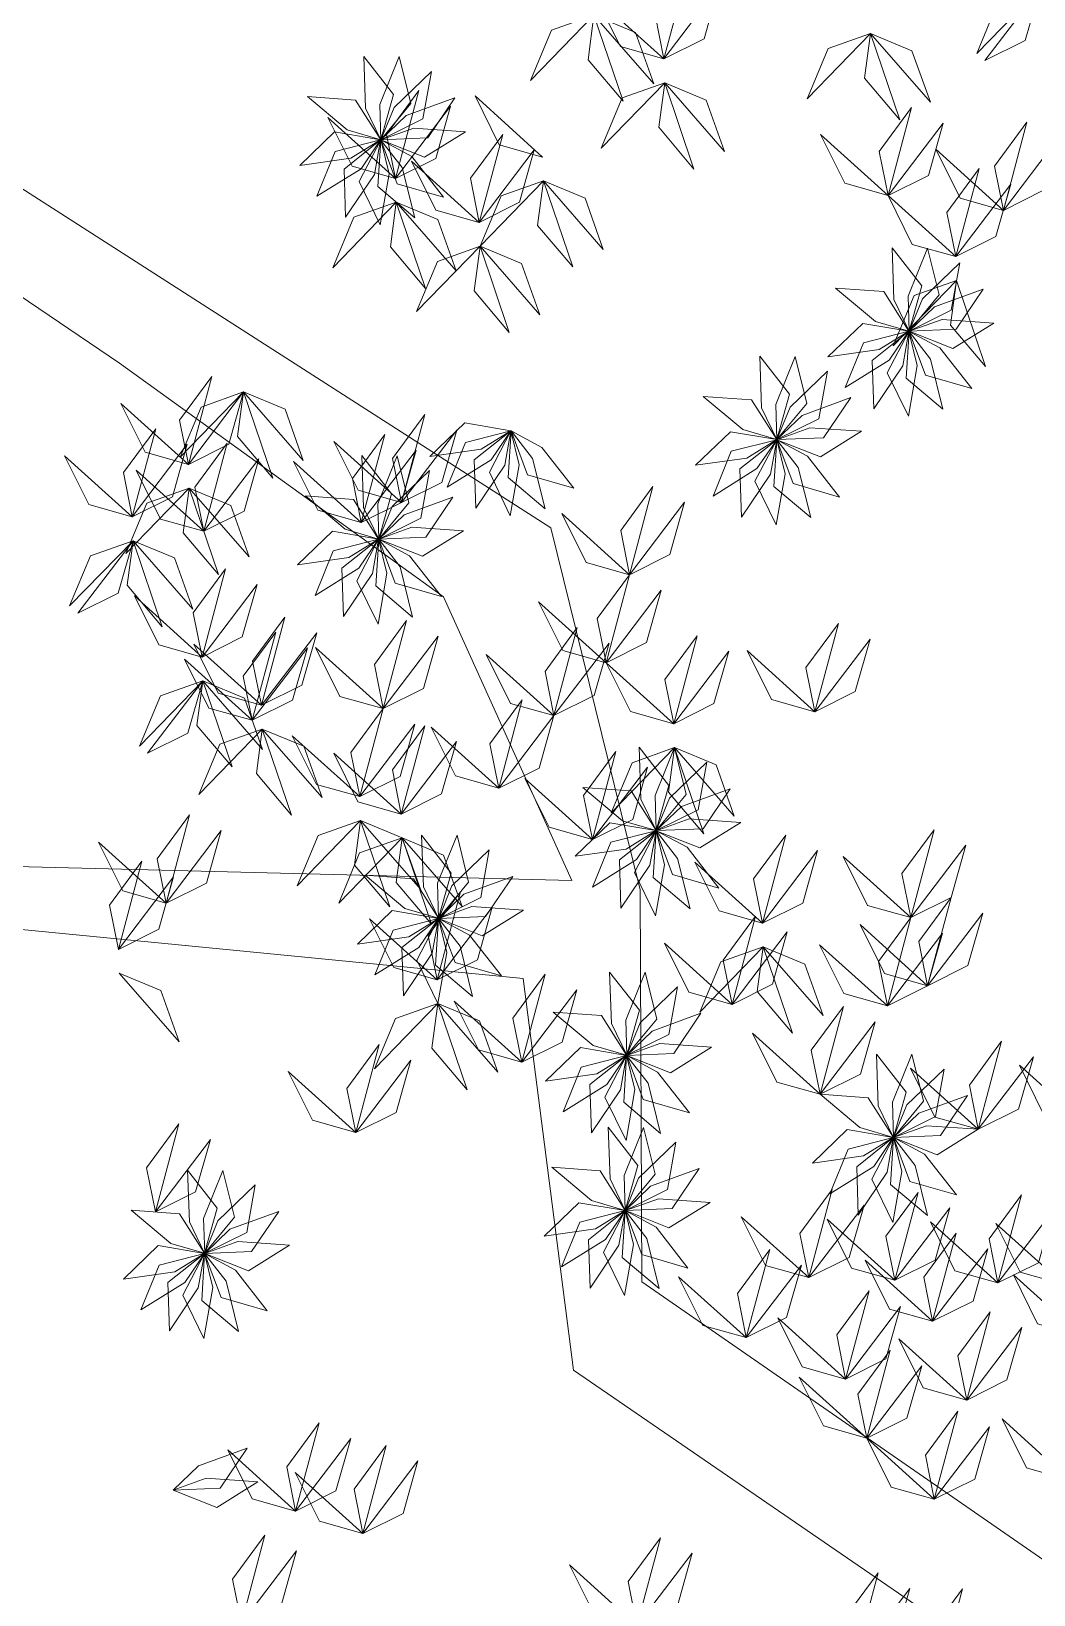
# Model space of a CAD drawing. Header units: inches. Extents: x 15 to 22798, y 21 to 21519.
# Drawn here: x 14639.1 to 14705.1, y 12445.9 to 12548.8 of the extents above; entities that cross this region are included whole.
import ezdxf

# ---------------------------------------------------------------- set-up
doc = ezdxf.new("R2010")
doc.units = ezdxf.units.IN
doc.header["$MEASUREMENT"] = 0
doc.layers.add('ARREDAMENTO', color=8, linetype='Continuous', lineweight=13)

msp = doc.modelspace()

# ---------------------------------------------------------------- linework, layer by layer
at = {"layer": 'ARREDAMENTO', "linetype": 'Continuous', "lineweight": 0}
for points in [[(14782.02, 12582.97), (14788.66, 12531.41), (14777.93, 12470.76), (14760.03, 12431.36), (14720.03, 12438.3), (14679.3, 12466.51), (14679.2, 12492.3), (14673.31, 12516.14), (14618.37, 12551.39)], [(14618.39, 12544.94), (14644.9, 12526.99), (14666.23, 12511.6), (14674.69, 12492.93), (14630.19, 12494.05)], [(14626.98, 12490.81), (14671.49, 12486.47), (14674.81, 12460.69), (14716.83, 12431.84), (14736.85, 12423.53), (14745.88, 12422.28), (14748.48, 12417.77), (14747.85, 12413.26), (14742.72, 12406.15), (14714.46, 12378.31)]]:
    msp.add_lwpolyline(points, dxfattribs=at)
at = {"layer": 'ARREDAMENTO', "lineweight": 0}
for points in [[(14680.75, 12547.02), (14680.17, 12549.93), (14682.3, 12552.82), (14680.75, 12547.02)], [(14680.75, 12547.02), (14683.41, 12548.34), (14684.38, 12551.8), (14680.75, 12547.02)], [(14705.52, 12551.68), (14702.73, 12550.69), (14701.35, 12547.38), (14705.52, 12551.68)], [(14701.89, 12546.91), (14704.54, 12548.23), (14705.52, 12551.68), (14701.89, 12546.91)], [(14680.75, 12547.02), (14677.9, 12547.83), (14676.3, 12551.04), (14680.75, 12547.02)], [(14676.15, 12549.91), (14673.36, 12548.92), (14671.97, 12545.6), (14676.15, 12549.91)], [(14676.15, 12549.91), (14675.76, 12546.97), (14678.07, 12544.23), (14676.15, 12549.91)], [(14676.15, 12549.91), (14678.88, 12548.77), (14680.09, 12545.39), (14676.15, 12549.91)], [(14694.36, 12548.7), (14691.56, 12547.7), (14690.18, 12544.39), (14694.36, 12548.7)], [(14694.36, 12548.7), (14693.97, 12545.76), (14696.28, 12543.02), (14694.36, 12548.7)], [(14694.36, 12548.7), (14697.09, 12547.55), (14698.3, 12544.17), (14694.36, 12548.7)], [(14660.99, 12547.19), (14661.11, 12543.78), (14662.11, 12541.7), (14662.94, 12544.67), (14660.99, 12547.19)], [(14663.32, 12547.17), (14662.04, 12544.01), (14662.12, 12541.7), (14664.08, 12544.08), (14663.32, 12547.17)], [(14665.44, 12546.2), (14662.99, 12543.83), (14662.12, 12541.7), (14664.88, 12543.07), (14665.44, 12546.2)], [(14657.28, 12544.54), (14659.89, 12542.34), (14662.11, 12541.7), (14660.45, 12544.31), (14657.28, 12544.54)], [(14663.08, 12539.15), (14662.49, 12542.05), (14664.62, 12544.94), (14663.08, 12539.15)], [(14672.77, 12540.56), (14669.91, 12541.37), (14668.32, 12544.58), (14672.77, 12540.56)], [(14680.81, 12545.45), (14678.01, 12544.46), (14676.63, 12541.15), (14680.81, 12545.45)], [(14680.81, 12545.45), (14680.42, 12542.52), (14682.73, 12539.77), (14680.81, 12545.45)], [(14680.81, 12545.45), (14683.54, 12544.31), (14684.75, 12540.93), (14680.81, 12545.45)], [(14666.99, 12544.46), (14663.78, 12543.29), (14662.12, 12541.69), (14665.2, 12541.82), (14666.99, 12544.46)], [(14663.08, 12539.15), (14665.73, 12540.47), (14666.71, 12543.92), (14663.08, 12539.15)], [(14695.51, 12538.02), (14694.93, 12540.93), (14697.06, 12543.82), (14695.51, 12538.02)], [(14663.08, 12539.15), (14660.23, 12539.95), (14658.63, 12543.17), (14663.08, 12539.15)], [(14667.69, 12542.23), (14664.29, 12542.47), (14662.12, 12541.69), (14664.99, 12540.55), (14667.69, 12542.23)], [(14695.51, 12538.02), (14698.17, 12539.34), (14699.15, 12542.8), (14695.51, 12538.02)], [(14703.11, 12537.05), (14702.52, 12539.96), (14704.65, 12542.85), (14703.11, 12537.05)], [(14656.77, 12540.01), (14660.14, 12540.48), (14662.1, 12541.7), (14659.06, 12542.21), (14656.77, 12540.01)], [(14657.91, 12537.98), (14660.81, 12539.78), (14662.1, 12541.69), (14659.11, 12540.92), (14657.91, 12537.98)], [(14659.79, 12536.59), (14661.69, 12539.42), (14662.1, 12541.69), (14659.69, 12539.77), (14659.79, 12536.59)], [(14662.06, 12536.09), (14662.66, 12539.45), (14662.11, 12541.69), (14660.68, 12538.95), (14662.06, 12536.09)], [(14664.35, 12536.56), (14663.52, 12539.86), (14662.11, 12541.68), (14661.92, 12538.61), (14664.35, 12536.56)], [(14666.24, 12537.91), (14664.15, 12540.6), (14662.11, 12541.69), (14663.19, 12538.79), (14666.24, 12537.91)], [(14668.59, 12536.26), (14668.01, 12539.16), (14670.14, 12542.05), (14668.59, 12536.26)], [(14695.51, 12538.02), (14692.66, 12538.83), (14691.06, 12542.04), (14695.51, 12538.02)], [(14703.11, 12537.05), (14705.76, 12538.37), (14706.74, 12541.82), (14703.11, 12537.05)], [(14668.59, 12536.26), (14671.25, 12537.58), (14672.22, 12541.03), (14668.59, 12536.26)], [(14703.11, 12537.05), (14700.26, 12537.86), (14698.66, 12541.07), (14703.11, 12537.05)], [(14668.59, 12536.26), (14665.74, 12537.06), (14664.14, 12540.28), (14668.59, 12536.26)], [(14699.97, 12534), (14699.38, 12536.91), (14701.51, 12539.8), (14699.97, 12534)], [(14672.82, 12539), (14670.03, 12538), (14668.65, 12534.69), (14672.82, 12539)], [(14672.82, 12539), (14672.43, 12536.06), (14674.75, 12533.32), (14672.82, 12539)], [(14672.82, 12539), (14675.56, 12537.86), (14676.76, 12534.48), (14672.82, 12539)], [(14699.97, 12534), (14702.62, 12535.32), (14703.6, 12538.78), (14699.97, 12534)], [(14663.13, 12537.58), (14660.34, 12536.59), (14658.96, 12533.27), (14663.13, 12537.58)], [(14663.13, 12537.58), (14662.74, 12534.64), (14665.06, 12531.9), (14663.13, 12537.58)], [(14663.13, 12537.58), (14665.87, 12536.44), (14667.07, 12533.06), (14663.13, 12537.58)], [(14699.97, 12534), (14697.11, 12534.81), (14695.51, 12538.02), (14699.97, 12534)], [(14668.65, 12534.69), (14665.85, 12533.69), (14664.47, 12530.38), (14668.65, 12534.69)], [(14668.65, 12534.69), (14668.26, 12531.75), (14670.57, 12529.01), (14668.65, 12534.69)], [(14668.65, 12534.69), (14671.38, 12533.55), (14672.59, 12530.17), (14668.65, 12534.69)], [(14695.78, 12534.58), (14695.89, 12531.18), (14696.9, 12529.1), (14697.73, 12532.07), (14695.78, 12534.58)], [(14698.11, 12534.57), (14696.83, 12531.41), (14696.9, 12529.1), (14698.87, 12531.48), (14698.11, 12534.57)], [(14700.23, 12533.6), (14697.78, 12531.23), (14696.9, 12529.1), (14699.67, 12530.47), (14700.23, 12533.6)], [(14700.02, 12532.44), (14697.23, 12531.44), (14695.84, 12528.13), (14700.02, 12532.44)], [(14700.02, 12532.44), (14699.63, 12529.5), (14701.94, 12526.76), (14700.02, 12532.44)], [(14692.06, 12531.93), (14694.68, 12529.74), (14696.89, 12529.1), (14695.24, 12531.7), (14692.06, 12531.93)], [(14701.77, 12531.86), (14698.57, 12530.69), (14696.9, 12529.09), (14699.99, 12529.22), (14701.77, 12531.86)], [(14691.55, 12527.4), (14694.93, 12527.88), (14696.89, 12529.09), (14693.85, 12529.61), (14691.55, 12527.4)], [(14692.7, 12525.38), (14695.59, 12527.18), (14696.89, 12529.09), (14693.9, 12528.32), (14692.7, 12525.38)], [(14694.57, 12523.99), (14696.48, 12526.82), (14696.89, 12529.09), (14694.47, 12527.17), (14694.57, 12523.99)], [(14696.85, 12523.49), (14697.44, 12526.84), (14696.89, 12529.08), (14695.46, 12526.35), (14696.85, 12523.49)], [(14699.13, 12523.95), (14698.31, 12527.26), (14696.9, 12529.08), (14696.7, 12526.01), (14699.13, 12523.95)], [(14702.47, 12529.63), (14699.07, 12529.87), (14696.9, 12529.09), (14699.77, 12527.95), (14702.47, 12529.63)], [(14701.03, 12525.31), (14698.93, 12527.99), (14696.9, 12529.08), (14697.97, 12526.19), (14701.03, 12525.31)], [(14687.06, 12527.45), (14687.18, 12524.04), (14688.19, 12521.96), (14689.02, 12524.94), (14687.06, 12527.45)], [(14689.39, 12527.43), (14688.12, 12524.27), (14688.19, 12521.96), (14690.16, 12524.34), (14689.39, 12527.43)], [(14649.44, 12520.32), (14648.86, 12523.23), (14650.98, 12526.12), (14649.44, 12520.32)], [(14691.52, 12526.46), (14689.06, 12524.1), (14688.19, 12521.96), (14690.96, 12523.33), (14691.52, 12526.46)], [(14653.07, 12525.1), (14650.28, 12524.1), (14648.9, 12520.79), (14653.07, 12525.1)], [(14649.44, 12520.32), (14652.1, 12521.65), (14653.07, 12525.1), (14649.44, 12520.32)], [(14653.07, 12525.1), (14652.68, 12522.16), (14655, 12519.42), (14653.07, 12525.1)], [(14653.07, 12525.1), (14655.81, 12523.96), (14657.01, 12520.58), (14653.07, 12525.1)], [(14649.44, 12520.32), (14646.59, 12521.13), (14644.99, 12524.34), (14649.44, 12520.32)], [(14683.35, 12524.8), (14685.96, 12522.61), (14688.18, 12521.96), (14686.53, 12524.57), (14683.35, 12524.8)], [(14693.06, 12524.72), (14689.86, 12523.55), (14688.19, 12521.96), (14691.27, 12522.08), (14693.06, 12524.72)], [(14663.48, 12517.81), (14662.89, 12520.72), (14665.02, 12523.61), (14663.48, 12517.81)], [(14665.34, 12520.85), (14668.72, 12521.33), (14670.68, 12522.54), (14667.64, 12523.06), (14665.34, 12520.85)], [(14645.74, 12516.87), (14645.16, 12519.78), (14647.29, 12522.67), (14645.74, 12516.87)], [(14663.48, 12517.81), (14660.62, 12518.62), (14659.03, 12521.83), (14663.48, 12517.81)], [(14660.82, 12516.49), (14660.24, 12519.4), (14662.37, 12522.29), (14660.82, 12516.49)], [(14663.48, 12517.81), (14666.13, 12519.13), (14667.11, 12522.58), (14663.48, 12517.81)], [(14666.49, 12518.83), (14669.38, 12520.63), (14670.68, 12522.54), (14667.69, 12521.77), (14666.49, 12518.83)], [(14668.37, 12517.44), (14670.27, 12520.27), (14670.68, 12522.54), (14668.26, 12520.62), (14668.37, 12517.44)], [(14670.64, 12516.94), (14671.23, 12520.29), (14670.68, 12522.53), (14669.26, 12519.8), (14670.64, 12516.94)], [(14672.93, 12517.4), (14672.1, 12520.71), (14670.69, 12522.53), (14670.49, 12519.45), (14672.93, 12517.4)], [(14674.82, 12518.76), (14672.72, 12521.44), (14670.69, 12522.53), (14671.77, 12519.64), (14674.82, 12518.76)], [(14682.84, 12520.27), (14686.21, 12520.74), (14688.18, 12521.96), (14685.13, 12522.47), (14682.84, 12520.27)], [(14683.99, 12518.24), (14686.88, 12520.05), (14688.18, 12521.95), (14685.19, 12521.19), (14683.99, 12518.24)], [(14685.86, 12516.85), (14687.77, 12519.68), (14688.18, 12521.95), (14685.76, 12520.03), (14685.86, 12516.85)], [(14688.14, 12516.35), (14688.73, 12519.71), (14688.18, 12521.95), (14686.75, 12519.21), (14688.14, 12516.35)], [(14690.42, 12516.82), (14689.6, 12520.12), (14688.18, 12521.95), (14687.99, 12518.87), (14690.42, 12516.82)], [(14693.76, 12522.5), (14690.36, 12522.73), (14688.19, 12521.95), (14691.06, 12520.82), (14693.76, 12522.5)], [(14692.32, 12518.17), (14690.22, 12520.86), (14688.19, 12521.95), (14689.26, 12519.06), (14692.32, 12518.17)], [(14645.74, 12516.87), (14642.89, 12517.68), (14641.29, 12520.89), (14645.74, 12516.87)], [(14645.74, 12516.87), (14648.4, 12518.19), (14649.37, 12521.65), (14645.74, 12516.87)], [(14650.46, 12515.92), (14649.87, 12518.82), (14652, 12521.71), (14650.46, 12515.92)], [(14660.82, 12516.49), (14663.48, 12517.81), (14664.45, 12521.26), (14660.82, 12516.49)], [(14660.86, 12520.9), (14660.98, 12517.49), (14661.98, 12515.41), (14662.81, 12518.38), (14660.86, 12520.9)], [(14663.19, 12520.88), (14661.91, 12517.72), (14661.98, 12515.41), (14663.95, 12517.79), (14663.19, 12520.88)], [(14650.46, 12515.92), (14647.6, 12516.72), (14646, 12519.94), (14650.46, 12515.92)], [(14650.46, 12515.92), (14653.11, 12517.24), (14654.09, 12520.69), (14650.46, 12515.92)], [(14660.82, 12516.49), (14657.97, 12517.3), (14656.37, 12520.51), (14660.82, 12516.49)], [(14665.31, 12519.91), (14662.86, 12517.54), (14661.98, 12515.41), (14664.75, 12516.78), (14665.31, 12519.91)], [(14649.49, 12518.76), (14646.7, 12517.76), (14645.32, 12514.45), (14649.49, 12518.76)], [(14649.49, 12518.76), (14649.1, 12515.82), (14651.42, 12513.08), (14649.49, 12518.76)], [(14649.49, 12518.76), (14652.23, 12517.62), (14653.44, 12514.24), (14649.49, 12518.76)], [(14678.49, 12513.06), (14677.91, 12515.97), (14680.03, 12518.86), (14678.49, 12513.06)], [(14657.15, 12518.25), (14659.76, 12516.06), (14661.97, 12515.41), (14660.32, 12518.02), (14657.15, 12518.25)], [(14666.85, 12518.17), (14663.65, 12517), (14661.99, 12515.41), (14665.07, 12515.53), (14666.85, 12518.17)], [(14678.49, 12513.06), (14681.14, 12514.38), (14682.12, 12517.83), (14678.49, 12513.06)], [(14678.49, 12513.06), (14675.64, 12513.87), (14674.04, 12517.08), (14678.49, 12513.06)], [(14656.63, 12513.72), (14660.01, 12514.19), (14661.97, 12515.41), (14658.93, 12515.92), (14656.63, 12513.72)], [(14667.56, 12515.95), (14664.16, 12516.18), (14661.99, 12515.4), (14664.85, 12514.27), (14667.56, 12515.95)], [(14645.8, 12515.3), (14643, 12514.31), (14641.62, 12511), (14645.8, 12515.3)], [(14642.17, 12510.53), (14644.82, 12511.85), (14645.8, 12515.3), (14642.17, 12510.53)], [(14645.8, 12515.3), (14645.41, 12512.37), (14647.72, 12509.62), (14645.8, 12515.3)], [(14645.8, 12515.3), (14648.53, 12514.16), (14649.74, 12510.78), (14645.8, 12515.3)], [(14657.78, 12511.69), (14660.67, 12513.5), (14661.97, 12515.4), (14658.98, 12514.64), (14657.78, 12511.69)], [(14659.66, 12510.3), (14661.56, 12513.13), (14661.97, 12515.4), (14659.55, 12513.48), (14659.66, 12510.3)], [(14661.93, 12509.8), (14662.52, 12513.16), (14661.97, 12515.4), (14660.54, 12512.66), (14661.93, 12509.8)], [(14664.21, 12510.27), (14663.39, 12513.57), (14661.98, 12515.4), (14661.78, 12512.32), (14664.21, 12510.27)], [(14666.11, 12511.62), (14664.01, 12514.31), (14661.98, 12515.4), (14663.05, 12512.51), (14666.11, 12511.62)], [(14650.34, 12507.64), (14649.75, 12510.55), (14651.88, 12513.44), (14650.34, 12507.64)], [(14676.95, 12507.26), (14676.36, 12510.17), (14678.49, 12513.06), (14676.95, 12507.26)], [(14650.34, 12507.64), (14647.49, 12508.45), (14645.89, 12511.66), (14650.34, 12507.64)], [(14650.34, 12507.64), (14652.99, 12508.96), (14653.97, 12512.42), (14650.34, 12507.64)], [(14676.95, 12507.26), (14679.6, 12508.59), (14680.58, 12512.04), (14676.95, 12507.26)], [(14676.95, 12507.26), (14674.1, 12508.07), (14672.5, 12511.28), (14676.95, 12507.26)], [(14654.26, 12504.47), (14653.67, 12507.37), (14655.8, 12510.26), (14654.26, 12504.47)], [(14662.27, 12504.24), (14661.69, 12507.15), (14663.81, 12510.04), (14662.27, 12504.24)], [(14673.51, 12503.78), (14672.93, 12506.69), (14675.05, 12509.58), (14673.51, 12503.78)], [(14690.7, 12504.04), (14690.11, 12506.95), (14692.24, 12509.84), (14690.7, 12504.04)], [(14654.26, 12504.47), (14651.4, 12505.27), (14649.81, 12508.48), (14654.26, 12504.47)], [(14653.65, 12503.48), (14653.06, 12506.38), (14655.19, 12509.27), (14653.65, 12503.48)], [(14654.26, 12504.47), (14656.91, 12505.79), (14657.89, 12509.24), (14654.26, 12504.47)], [(14662.27, 12504.24), (14664.92, 12505.56), (14665.9, 12509.02), (14662.27, 12504.24)], [(14673.51, 12503.78), (14676.16, 12505.1), (14677.14, 12508.56), (14673.51, 12503.78)], [(14681.4, 12503.25), (14680.82, 12506.15), (14682.94, 12509.04), (14681.4, 12503.25)], [(14690.7, 12504.04), (14693.35, 12505.36), (14694.33, 12508.82), (14690.7, 12504.04)], [(14653.65, 12503.48), (14650.79, 12504.28), (14649.19, 12507.5), (14653.65, 12503.48)], [(14653.65, 12503.48), (14656.3, 12504.8), (14657.28, 12508.25), (14653.65, 12503.48)], [(14662.27, 12504.24), (14659.42, 12505.05), (14657.82, 12508.26), (14662.27, 12504.24)], [(14673.51, 12503.78), (14670.66, 12504.59), (14669.06, 12507.8), (14673.51, 12503.78)], [(14681.4, 12503.25), (14684.05, 12504.57), (14685.03, 12508.02), (14681.4, 12503.25)], [(14690.7, 12504.04), (14687.84, 12504.85), (14686.24, 12508.06), (14690.7, 12504.04)], [(14681.4, 12503.25), (14678.55, 12504.05), (14676.95, 12507.26), (14681.4, 12503.25)], [(14650.39, 12506.08), (14647.6, 12505.08), (14646.22, 12501.77), (14650.39, 12506.08)], [(14646.76, 12501.3), (14649.41, 12502.62), (14650.39, 12506.08), (14646.76, 12501.3)], [(14650.39, 12506.08), (14650, 12503.14), (14652.32, 12500.4), (14650.39, 12506.08)], [(14650.39, 12506.08), (14653.13, 12504.94), (14654.33, 12501.56), (14650.39, 12506.08)], [(14669.88, 12499.01), (14669.3, 12501.92), (14671.42, 12504.81), (14669.88, 12499.01)], [(14660.73, 12498.45), (14660.14, 12501.35), (14662.27, 12504.24), (14660.73, 12498.45)], [(14669.88, 12499.01), (14672.53, 12500.33), (14673.51, 12503.78), (14669.88, 12499.01)], [(14654.31, 12502.9), (14651.52, 12501.9), (14650.14, 12498.59), (14654.31, 12502.9)], [(14654.31, 12502.9), (14653.92, 12499.96), (14656.24, 12497.22), (14654.31, 12502.9)], [(14654.31, 12502.9), (14657.05, 12501.76), (14658.25, 12498.38), (14654.31, 12502.9)], [(14660.73, 12498.45), (14657.88, 12499.25), (14656.28, 12502.46), (14660.73, 12498.45)], [(14660.73, 12498.45), (14663.38, 12499.77), (14664.36, 12503.22), (14660.73, 12498.45)], [(14663.46, 12497.3), (14662.88, 12500.21), (14665.01, 12503.1), (14663.46, 12497.3)], [(14669.88, 12499.01), (14667.03, 12499.82), (14665.43, 12503.03), (14669.88, 12499.01)], [(14663.46, 12497.3), (14660.61, 12498.11), (14659.01, 12501.32), (14663.46, 12497.3)], [(14663.46, 12497.3), (14666.12, 12498.63), (14667.1, 12502.08), (14663.46, 12497.3)], [(14676.05, 12495.62), (14675.46, 12498.53), (14677.59, 12501.42), (14676.05, 12495.62)], [(14681.45, 12501.68), (14678.66, 12500.68), (14677.28, 12497.37), (14681.45, 12501.68)], [(14679.12, 12501.7), (14679.24, 12498.29), (14680.25, 12496.21), (14681.07, 12499.18), (14679.12, 12501.7)], [(14681.45, 12501.68), (14680.18, 12498.52), (14680.25, 12496.21), (14682.21, 12498.59), (14681.45, 12501.68)], [(14681.45, 12501.68), (14681.06, 12498.74), (14683.38, 12496), (14681.45, 12501.68)], [(14681.45, 12501.68), (14684.19, 12500.54), (14685.39, 12497.16), (14681.45, 12501.68)], [(14676.05, 12495.62), (14678.7, 12496.94), (14679.68, 12500.39), (14676.05, 12495.62)], [(14683.57, 12500.71), (14681.12, 12498.35), (14680.25, 12496.21), (14683.01, 12497.58), (14683.57, 12500.71)], [(14676.05, 12495.62), (14673.19, 12496.43), (14671.59, 12499.64), (14676.05, 12495.62)], [(14675.41, 12499.05), (14678.02, 12496.86), (14680.24, 12496.21), (14678.59, 12498.82), (14675.41, 12499.05)], [(14685.12, 12498.97), (14681.92, 12497.8), (14680.25, 12496.21), (14683.33, 12496.33), (14685.12, 12498.97)], [(14647.98, 12491.44), (14647.39, 12494.35), (14649.52, 12497.24), (14647.98, 12491.44)], [(14647.98, 12491.44), (14650.63, 12492.76), (14651.61, 12496.22), (14647.98, 12491.44)], [(14660.78, 12496.88), (14657.99, 12495.88), (14656.61, 12492.57), (14660.78, 12496.88)], [(14660.78, 12496.88), (14660.39, 12493.94), (14662.71, 12491.2), (14660.78, 12496.88)], [(14660.78, 12496.88), (14663.52, 12495.74), (14664.72, 12492.36), (14660.78, 12496.88)], [(14674.9, 12494.52), (14678.27, 12494.99), (14680.23, 12496.21), (14677.19, 12496.72), (14674.9, 12494.52)], [(14676.05, 12492.49), (14678.94, 12494.3), (14680.23, 12496.2), (14677.25, 12495.44), (14676.05, 12492.49)], [(14677.92, 12491.1), (14679.83, 12493.93), (14680.24, 12496.2), (14677.82, 12494.28), (14677.92, 12491.1)], [(14680.2, 12490.6), (14680.79, 12493.96), (14680.24, 12496.2), (14678.81, 12493.46), (14680.2, 12490.6)], [(14682.48, 12491.07), (14681.66, 12494.37), (14680.24, 12496.2), (14680.05, 12493.12), (14682.48, 12491.07)], [(14685.82, 12496.75), (14682.42, 12496.98), (14680.25, 12496.2), (14683.12, 12495.07), (14685.82, 12496.75)], [(14684.38, 12492.42), (14682.28, 12495.11), (14680.25, 12496.2), (14681.32, 12493.31), (14684.38, 12492.42)], [(14697.01, 12490.48), (14696.42, 12493.38), (14698.55, 12496.27), (14697.01, 12490.48)], [(14647.98, 12491.44), (14645.13, 12492.25), (14643.53, 12495.46), (14647.98, 12491.44)], [(14663.52, 12495.74), (14660.72, 12494.74), (14659.34, 12491.43), (14663.52, 12495.74)], [(14663.52, 12495.74), (14663.13, 12492.8), (14665.44, 12490.06), (14663.52, 12495.74)], [(14663.52, 12495.74), (14666.25, 12494.6), (14667.46, 12491.22), (14663.52, 12495.74)], [(14664.8, 12495.92), (14664.92, 12492.51), (14665.92, 12490.44), (14666.75, 12493.41), (14664.8, 12495.92)], [(14667.13, 12495.9), (14665.85, 12492.74), (14665.92, 12490.43), (14667.89, 12492.81), (14667.13, 12495.9)], [(14687.24, 12490.12), (14686.66, 12493.03), (14688.78, 12495.92), (14687.24, 12490.12)], [(14697.01, 12490.48), (14699.66, 12491.8), (14700.64, 12495.25), (14697.01, 12490.48)], [(14644.84, 12488.39), (14644.25, 12491.3), (14646.38, 12494.19), (14644.84, 12488.39)], [(14669.25, 12494.94), (14666.8, 12492.57), (14665.93, 12490.43), (14668.69, 12491.8), (14669.25, 12494.94)], [(14687.24, 12490.12), (14684.39, 12490.93), (14682.79, 12494.14), (14687.24, 12490.12)], [(14687.24, 12490.12), (14689.9, 12491.44), (14690.87, 12494.9), (14687.24, 12490.12)], [(14697.01, 12490.48), (14694.16, 12491.29), (14692.56, 12494.5), (14697.01, 12490.48)], [(14644.84, 12488.39), (14647.49, 12489.72), (14648.47, 12493.17), (14644.84, 12488.39)], [(14661.09, 12493.27), (14663.7, 12491.08), (14665.91, 12490.44), (14664.26, 12493.04), (14661.09, 12493.27)], [(14670.8, 12493.19), (14667.59, 12492.02), (14665.93, 12490.43), (14669.01, 12490.56), (14670.8, 12493.19)], [(14665.82, 12486.39), (14665.24, 12489.3), (14667.36, 12492.19), (14665.82, 12486.39)], [(14660.57, 12488.74), (14663.95, 12489.21), (14665.91, 12490.43), (14662.87, 12490.94), (14660.57, 12488.74)], [(14665.82, 12486.39), (14668.47, 12487.71), (14669.45, 12491.16), (14665.82, 12486.39)], [(14671.5, 12490.97), (14668.1, 12491.21), (14665.93, 12490.42), (14668.79, 12489.29), (14671.5, 12490.97)], [(14698.12, 12486), (14697.53, 12488.91), (14699.66, 12491.8), (14698.12, 12486)], [(14665.82, 12486.39), (14662.97, 12487.2), (14661.37, 12490.41), (14665.82, 12486.39)], [(14661.72, 12486.71), (14664.61, 12488.52), (14665.91, 12490.43), (14662.92, 12489.66), (14661.72, 12486.71)], [(14663.6, 12485.33), (14665.5, 12488.15), (14665.91, 12490.42), (14663.49, 12488.51), (14663.6, 12485.33)], [(14665.87, 12484.82), (14666.46, 12488.18), (14665.91, 12490.42), (14664.49, 12487.69), (14665.87, 12484.82)], [(14668.16, 12485.29), (14667.33, 12488.6), (14665.92, 12490.42), (14665.72, 12487.34), (14668.16, 12485.29)], [(14670.05, 12486.64), (14667.95, 12489.33), (14665.92, 12490.42), (14667, 12487.53), (14670.05, 12486.64)], [(14685.24, 12484.77), (14684.66, 12487.68), (14686.79, 12490.57), (14685.24, 12484.77)], [(14698.12, 12486), (14695.27, 12486.81), (14693.67, 12490.02), (14698.12, 12486)], [(14695.47, 12484.68), (14694.88, 12487.59), (14697.01, 12490.48), (14695.47, 12484.68)], [(14698.12, 12486), (14700.77, 12487.32), (14701.75, 12490.78), (14698.12, 12486)], [(14685.24, 12484.77), (14687.9, 12486.09), (14688.88, 12489.55), (14685.24, 12484.77)], [(14695.47, 12484.68), (14698.12, 12486), (14699.1, 12489.46), (14695.47, 12484.68)], [(14685.24, 12484.77), (14682.39, 12485.58), (14680.79, 12488.79), (14685.24, 12484.77)], [(14687.29, 12488.56), (14684.5, 12487.56), (14683.12, 12484.25), (14687.29, 12488.56)], [(14687.29, 12488.56), (14686.9, 12485.62), (14689.22, 12482.88), (14687.29, 12488.56)], [(14687.29, 12488.56), (14690.03, 12487.42), (14691.24, 12484.04), (14687.29, 12488.56)], [(14695.47, 12484.68), (14692.61, 12485.49), (14691.01, 12488.7), (14695.47, 12484.68)], [(14644.89, 12486.83), (14647.63, 12485.69), (14648.83, 12482.31), (14644.89, 12486.83)], [(14677.18, 12486.9), (14677.3, 12483.5), (14678.31, 12481.42), (14679.14, 12484.39), (14677.18, 12486.9)], [(14679.52, 12486.89), (14678.24, 12483.73), (14678.31, 12481.42), (14680.28, 12483.8), (14679.52, 12486.89)], [(14671.4, 12480.96), (14670.81, 12483.87), (14672.94, 12486.76), (14671.4, 12480.96)], [(14681.64, 12485.92), (14679.18, 12483.55), (14678.31, 12481.42), (14681.08, 12482.79), (14681.64, 12485.92)], [(14665.87, 12484.82), (14663.08, 12483.83), (14661.7, 12480.52), (14665.87, 12484.82)], [(14665.87, 12484.82), (14665.48, 12481.88), (14667.8, 12479.14), (14665.87, 12484.82)], [(14665.87, 12484.82), (14668.61, 12483.68), (14669.81, 12480.3), (14665.87, 12484.82)], [(14671.4, 12480.96), (14668.55, 12481.77), (14666.95, 12484.98), (14671.4, 12480.96)], [(14671.4, 12480.96), (14674.05, 12482.28), (14675.03, 12485.73), (14671.4, 12480.96)], [(14673.47, 12484.26), (14676.09, 12482.06), (14678.3, 12481.42), (14676.65, 12484.03), (14673.47, 12484.26)], [(14683.18, 12484.18), (14679.98, 12483.01), (14678.31, 12481.41), (14681.4, 12481.54), (14683.18, 12484.18)], [(14691.04, 12478.85), (14690.46, 12481.75), (14692.58, 12484.64), (14691.04, 12478.85)], [(14691.04, 12478.85), (14688.19, 12479.65), (14686.59, 12482.87), (14691.04, 12478.85)], [(14691.04, 12478.85), (14693.69, 12480.17), (14694.67, 12483.62), (14691.04, 12478.85)], [(14660.47, 12476.33), (14659.88, 12479.24), (14662.01, 12482.12), (14660.47, 12476.33)], [(14672.96, 12479.72), (14676.34, 12480.2), (14678.3, 12481.41), (14675.26, 12481.93), (14672.96, 12479.72)], [(14683.88, 12481.95), (14680.48, 12482.19), (14678.31, 12481.41), (14681.18, 12480.27), (14683.88, 12481.95)], [(14701.45, 12476.55), (14700.87, 12479.45), (14702.99, 12482.34), (14701.45, 12476.55)], [(14660.47, 12476.33), (14663.12, 12477.65), (14664.1, 12481.1), (14660.47, 12476.33)], [(14674.11, 12477.7), (14677, 12479.5), (14678.3, 12481.41), (14675.31, 12480.64), (14674.11, 12477.7)], [(14675.98, 12476.31), (14677.89, 12479.14), (14678.3, 12481.41), (14675.88, 12479.49), (14675.98, 12476.31)], [(14678.26, 12475.81), (14678.85, 12479.17), (14678.3, 12481.41), (14676.87, 12478.67), (14678.26, 12475.81)], [(14680.54, 12476.27), (14679.72, 12479.58), (14678.3, 12481.4), (14678.11, 12478.33), (14680.54, 12476.27)], [(14682.44, 12477.63), (14680.34, 12480.31), (14678.31, 12481.4), (14679.38, 12478.51), (14682.44, 12477.63)], [(14694.75, 12481.5), (14694.87, 12478.09), (14695.87, 12476.01), (14696.7, 12478.98), (14694.75, 12481.5)], [(14697.08, 12481.48), (14695.81, 12478.32), (14695.88, 12476.01), (14697.84, 12478.39), (14697.08, 12481.48)], [(14701.45, 12476.55), (14704.1, 12477.87), (14705.08, 12481.32), (14701.45, 12476.55)], [(14708.62, 12476.75), (14705.76, 12477.55), (14704.16, 12480.77), (14708.62, 12476.75)], [(14660.47, 12476.33), (14657.61, 12477.14), (14656.01, 12480.35), (14660.47, 12476.33)], [(14699.2, 12480.51), (14696.75, 12478.15), (14695.88, 12476.01), (14698.64, 12477.38), (14699.2, 12480.51)], [(14701.45, 12476.55), (14698.6, 12477.35), (14697, 12480.57), (14701.45, 12476.55)], [(14691.04, 12478.85), (14693.65, 12476.66), (14695.87, 12476.01), (14694.21, 12478.62), (14691.04, 12478.85)], [(14700.75, 12478.77), (14697.55, 12477.6), (14695.88, 12476.01), (14698.96, 12476.13), (14700.75, 12478.77)], [(14647.27, 12471.1), (14646.68, 12474.01), (14648.81, 12476.9), (14647.27, 12471.1)], [(14677.09, 12476.69), (14677.21, 12473.28), (14678.21, 12471.2), (14679.04, 12474.17), (14677.09, 12476.69)], [(14679.42, 12476.67), (14678.14, 12473.51), (14678.21, 12471.2), (14680.18, 12473.58), (14679.42, 12476.67)], [(14701.45, 12476.55), (14698.05, 12476.78), (14695.88, 12476), (14698.75, 12474.87), (14701.45, 12476.55)], [(14647.27, 12471.1), (14649.92, 12472.42), (14650.9, 12475.87), (14647.27, 12471.1)], [(14681.54, 12475.7), (14679.09, 12473.33), (14678.22, 12471.2), (14680.98, 12472.57), (14681.54, 12475.7)], [(14690.53, 12474.32), (14693.9, 12474.79), (14695.86, 12476.01), (14692.82, 12476.52), (14690.53, 12474.32)], [(14691.68, 12472.29), (14694.57, 12474.1), (14695.86, 12476), (14692.88, 12475.24), (14691.68, 12472.29)], [(14693.55, 12470.9), (14695.46, 12473.73), (14695.86, 12476), (14693.45, 12474.08), (14693.55, 12470.9)], [(14695.83, 12470.4), (14696.42, 12473.76), (14695.87, 12476), (14694.44, 12473.26), (14695.83, 12470.4)], [(14698.11, 12470.87), (14697.29, 12474.17), (14695.87, 12476), (14695.68, 12472.92), (14698.11, 12470.87)], [(14700.01, 12472.22), (14697.91, 12474.91), (14695.88, 12476), (14696.95, 12473.11), (14700.01, 12472.22)], [(14649.39, 12473.86), (14649.51, 12470.46), (14650.51, 12468.38), (14651.34, 12471.35), (14649.39, 12473.86)], [(14651.72, 12473.84), (14650.44, 12470.68), (14650.52, 12468.38), (14652.48, 12470.76), (14651.72, 12473.84)], [(14673.38, 12474.04), (14675.99, 12471.85), (14678.2, 12471.2), (14676.55, 12473.81), (14673.38, 12474.04)], [(14683.08, 12473.96), (14679.88, 12472.79), (14678.22, 12471.19), (14681.3, 12471.32), (14683.08, 12473.96)], [(14653.84, 12472.88), (14651.39, 12470.51), (14650.52, 12468.38), (14653.28, 12469.75), (14653.84, 12472.88)], [(14690.3, 12466.78), (14689.71, 12469.68), (14691.84, 12472.57), (14690.3, 12466.78)], [(14672.86, 12469.51), (14676.24, 12469.98), (14678.2, 12471.2), (14675.16, 12471.71), (14672.86, 12469.51)], [(14683.79, 12471.73), (14680.39, 12471.97), (14678.22, 12471.19), (14681.08, 12470.06), (14683.79, 12471.73)], [(14690.3, 12466.78), (14692.95, 12468.1), (14693.93, 12471.55), (14690.3, 12466.78)], [(14695.95, 12466.6), (14695.37, 12469.5), (14697.5, 12472.39), (14695.95, 12466.6)], [(14702.75, 12466.43), (14702.17, 12469.33), (14704.29, 12472.22), (14702.75, 12466.43)], [(14645.68, 12471.21), (14648.29, 12469.02), (14650.5, 12468.38), (14648.85, 12470.98), (14645.68, 12471.21)], [(14655.39, 12471.13), (14652.18, 12469.97), (14650.52, 12468.37), (14653.6, 12468.5), (14655.39, 12471.13)], [(14674.01, 12467.48), (14676.9, 12469.28), (14678.2, 12471.19), (14675.21, 12470.43), (14674.01, 12467.48)], [(14675.89, 12466.09), (14677.79, 12468.92), (14678.2, 12471.19), (14675.78, 12469.27), (14675.89, 12466.09)], [(14678.16, 12465.59), (14678.75, 12468.95), (14678.2, 12471.19), (14676.77, 12468.45), (14678.16, 12465.59)], [(14680.45, 12466.06), (14679.62, 12469.36), (14678.21, 12471.19), (14678.01, 12468.11), (14680.45, 12466.06)], [(14682.34, 12467.41), (14680.24, 12470.1), (14678.21, 12471.19), (14679.29, 12468.29), (14682.34, 12467.41)], [(14690.3, 12466.78), (14687.44, 12467.58), (14685.85, 12470.79), (14690.3, 12466.78)], [(14695.95, 12466.6), (14693.1, 12467.4), (14691.5, 12470.62), (14695.95, 12466.6)], [(14695.95, 12466.6), (14698.61, 12467.92), (14699.58, 12471.37), (14695.95, 12466.6)], [(14702.75, 12466.43), (14699.9, 12467.23), (14698.3, 12470.45), (14702.75, 12466.43)], [(14702.75, 12466.43), (14705.41, 12467.75), (14706.38, 12471.2), (14702.75, 12466.43)], [(14698.45, 12463.91), (14697.87, 12466.81), (14700, 12469.7), (14698.45, 12463.91)], [(14707.08, 12466.32), (14704.22, 12467.13), (14702.62, 12470.34), (14707.08, 12466.32)], [(14645.16, 12466.68), (14648.54, 12467.16), (14650.5, 12468.37), (14647.46, 12468.89), (14645.16, 12466.68)], [(14646.31, 12464.66), (14649.2, 12466.46), (14650.5, 12468.37), (14647.51, 12467.6), (14646.31, 12464.66)], [(14648.19, 12463.27), (14650.09, 12466.1), (14650.5, 12468.37), (14648.09, 12466.45), (14648.19, 12463.27)], [(14650.46, 12462.77), (14651.06, 12466.12), (14650.51, 12468.36), (14649.08, 12465.63), (14650.46, 12462.77)], [(14652.75, 12463.23), (14651.92, 12466.54), (14650.51, 12468.36), (14650.32, 12465.28), (14652.75, 12463.23)], [(14654.64, 12464.59), (14652.55, 12467.27), (14650.51, 12468.36), (14651.59, 12465.47), (14654.64, 12464.59)], [(14656.09, 12468.91), (14652.69, 12469.15), (14650.52, 12468.37), (14653.39, 12467.23), (14656.09, 12468.91)], [(14686.18, 12462.83), (14685.59, 12465.73), (14687.72, 12468.62), (14686.18, 12462.83)], [(14698.45, 12463.91), (14701.11, 12465.23), (14702.08, 12468.68), (14698.45, 12463.91)], [(14686.18, 12462.83), (14688.83, 12464.15), (14689.81, 12467.6), (14686.18, 12462.83)], [(14698.45, 12463.91), (14695.6, 12464.71), (14694, 12467.93), (14698.45, 12463.91)], [(14686.18, 12462.83), (14683.32, 12463.63), (14681.72, 12466.84), (14686.18, 12462.83)], [(14708.22, 12462.94), (14705.36, 12463.74), (14703.77, 12466.96), (14708.22, 12462.94)], [(14692.71, 12460.1), (14692.13, 12463.01), (14694.26, 12465.9), (14692.71, 12460.1)], [(14692.71, 12460.1), (14692.13, 12463.01), (14694.26, 12465.9), (14692.71, 12460.1)], [(14692.71, 12460.1), (14695.37, 12461.42), (14696.34, 12464.88), (14692.71, 12460.1)], [(14692.71, 12460.1), (14695.37, 12461.42), (14696.34, 12464.88), (14692.71, 12460.1)], [(14700.69, 12458.72), (14700.1, 12461.63), (14702.23, 12464.52), (14700.69, 12458.72)], [(14692.71, 12460.1), (14689.86, 12460.91), (14688.26, 12464.12), (14692.71, 12460.1)], [(14692.71, 12460.1), (14689.86, 12460.91), (14688.26, 12464.12), (14692.71, 12460.1)], [(14700.69, 12458.72), (14703.34, 12460.05), (14704.32, 12463.5), (14700.69, 12458.72)], [(14700.69, 12458.72), (14697.83, 12459.53), (14696.23, 12462.74), (14700.69, 12458.72)], [(14694.11, 12456.21), (14693.52, 12459.11), (14695.65, 12462), (14694.11, 12456.21)], [(14694.11, 12456.21), (14691.26, 12457.01), (14689.66, 12460.23), (14694.11, 12456.21)], [(14694.11, 12456.21), (14696.76, 12457.53), (14697.74, 12460.98), (14694.11, 12456.21)], [(14656.5, 12451.41), (14655.92, 12454.32), (14658.05, 12457.21), (14656.5, 12451.41)], [(14698.56, 12452.19), (14697.98, 12455.09), (14700.1, 12457.98), (14698.56, 12452.19)], [(14707.47, 12453.45), (14704.62, 12454.25), (14703.02, 12457.47), (14707.47, 12453.45)], [(14656.5, 12451.41), (14659.16, 12452.73), (14660.13, 12456.19), (14656.5, 12451.41)], [(14698.56, 12452.19), (14695.71, 12452.99), (14694.11, 12456.21), (14698.56, 12452.19)], [(14698.56, 12452.19), (14701.22, 12453.51), (14702.19, 12456.96), (14698.56, 12452.19)], [(14653.31, 12455.55), (14650.11, 12454.39), (14648.45, 12452.79), (14651.53, 12452.92), (14653.31, 12455.55)], [(14656.5, 12451.41), (14653.65, 12452.22), (14652.05, 12455.43), (14656.5, 12451.41)], [(14660.93, 12449.93), (14660.35, 12452.84), (14662.47, 12455.73), (14660.93, 12449.93)], [(14660.93, 12449.93), (14658.08, 12450.74), (14656.48, 12453.95), (14660.93, 12449.93)], [(14660.93, 12449.93), (14663.58, 12451.25), (14664.56, 12454.71), (14660.93, 12449.93)], [(14654.02, 12453.33), (14650.62, 12453.57), (14648.45, 12452.79), (14651.31, 12451.65), (14654.02, 12453.33)], [(14652.93, 12444.03), (14652.35, 12446.93), (14654.48, 12449.82), (14652.93, 12444.03)], [(14652.93, 12444.03), (14655.59, 12445.35), (14656.56, 12448.8), (14652.93, 12444.03)], [(14678.98, 12443.85), (14678.4, 12446.76), (14680.53, 12449.65), (14678.98, 12443.85)], [(14678.98, 12443.85), (14676.13, 12444.66), (14674.53, 12447.87), (14678.98, 12443.85)], [(14678.98, 12443.85), (14681.64, 12445.17), (14682.62, 12448.63), (14678.98, 12443.85)], [(14693.32, 12441.55), (14692.73, 12444.46), (14694.86, 12447.35), (14693.32, 12441.55)], [(14693.32, 12441.55), (14695.97, 12442.87), (14696.95, 12446.32), (14693.32, 12441.55)], [(14698.87, 12440.5), (14698.29, 12443.4), (14700.42, 12446.29), (14698.87, 12440.5)]]:
    msp.add_lwpolyline(points, dxfattribs=at)

doc.saveas('drawing.dxf')
